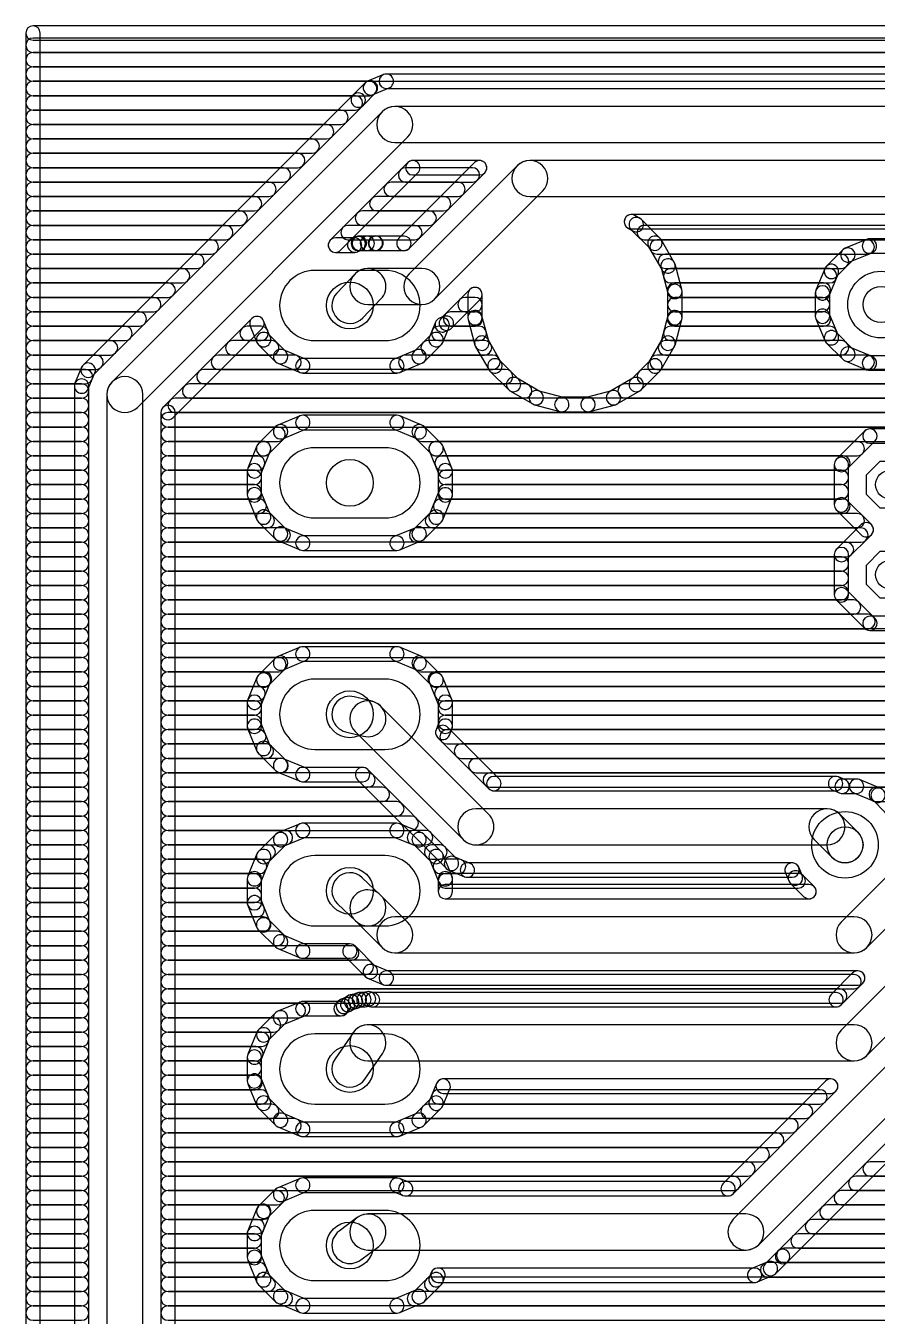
# Model space of a CAD drawing. Extents: x 1 to 104, y 1 to 79.
# Drawn here: x 1.02 to 25.04, y 42.58 to 78.98 of the extents above; entities that cross this region are included whole.
import ezdxf

# ---------------------------------------------------------------- set-up
doc = ezdxf.new("R2010")
doc.units = 0
for name, color, linetype in [('16', 174, 'CONTINUOUS'), ('17', 94, 'CONTINUOUS'), ('44', 250, 'CONTINUOUS')]:
    doc.layers.add(name, color=color, linetype=linetype)

# ---------------------------------------------------------------- blocks, each defined once
blk = doc.blocks.new('ROUNDP')
blk.add_circle((0, 0), 0.5)
blk = doc.blocks.new('OCTAGONP')
blk.add_lwpolyline([(-0.5, -0.2071), (-0.5, 0.2071), (-0.2071, 0.5), (0.2071, 0.5), (0.5, 0.2071), (0.5, -0.2071), (0.2071, -0.5), (-0.2071, -0.5)], close=True)
blk = doc.blocks.new('LONGP100')
blk.add_lwpolyline([(-0.5, -0.5), (0.5, -0.5, 1), (0.5, 0.5), (-0.5, 0.5, 1)], format="xyb", close=True)

msp = doc.modelspace()

# ---------------------------------------------------------------- linework, layer by layer
at = {"layer": '16'}
for points in [[(1.4224, 1.2192), (1.4224, 78.7808, 1), (1.016, 78.7808), (1.016, 1.2192, 1)], [(1.2192, 78.5776), (103.8608, 78.5776, 1), (103.8608, 78.984), (1.2192, 78.984, 1)], [(1.2192, 78.232), (103.8608, 78.232, 1), (103.8608, 78.6384), (1.2192, 78.6384, 1)], [(1.2192, 77.8256), (103.8608, 77.8256, 1), (103.8608, 78.232), (1.2192, 78.232, 1)], [(1.2192, 77.4192), (103.8608, 77.4192, 1), (103.8608, 77.8256), (1.2192, 77.8256, 1)], [(11.1097, 77.6069), (10.6616, 77.4213, 1), (10.8171, 77.0459), (11.2652, 77.2315, 1)], [(44.7155, 77.6224), (11.1875, 77.6224, 1), (11.1875, 77.216), (44.7155, 77.216, 1)], [(1.2192, 77.0128), (10.7218, 77.0128, 1), (10.7218, 77.4192), (1.2192, 77.4192, 1)], [(10.5957, 77.3773), (10.2527, 77.0343, 1), (10.5401, 76.7469), (10.8831, 77.0899, 1)], [(1.2192, 76.6064), (10.3154, 76.6064, 1), (10.3154, 77.0128), (1.2192, 77.0128, 1)], [(10.2527, 77.0343), (2.6327, 69.4143, 1), (2.9201, 69.1269), (10.5401, 76.7469, 1)], [(1.2192, 76.2), (9.909, 76.2, 1), (9.909, 76.6064), (1.2192, 76.6064, 1)], [(11.0708, 76.5592), (3.4508, 68.9392, 1), (4.1692, 68.2208), (11.7892, 75.8408, 1)], [(44.958, 76.708), (11.43, 76.708, 1), (11.43, 75.692), (44.958, 75.692, 1)], [(1.2192, 75.7936), (9.5026, 75.7936, 1), (9.5026, 76.2), (1.2192, 76.2, 1)], [(1.2192, 75.3872), (9.0962, 75.3872, 1), (9.0962, 75.7936), (1.2192, 75.7936, 1)], [(1.2192, 74.9808), (8.6898, 74.9808, 1), (8.6898, 75.3872), (1.2192, 75.3872, 1)], [(9.8943, 72.6527), (12.0787, 74.8371, 1), (11.7913, 75.1245), (9.6069, 72.9401, 1)], [(13.6769, 75.1245), (11.5433, 72.9909, 1), (11.8307, 72.7035), (13.9643, 74.8371, 1)], [(14.8808, 75.0352), (11.8328, 71.9872, 1), (12.5512, 71.2688), (15.5992, 74.3168, 1)], [(11.935, 74.7776), (13.8206, 74.7776, 1), (13.8206, 75.184), (11.935, 75.184, 1)], [(42.672, 75.184), (15.24, 75.184, 1), (15.24, 74.168), (42.672, 74.168, 1)], [(1.2192, 74.5744), (8.2834, 74.5744, 1), (8.2834, 74.9808), (1.2192, 74.9808, 1)], [(11.7318, 74.5744), (13.6174, 74.5744, 1), (13.6174, 74.9808), (11.7318, 74.9808, 1)], [(1.2192, 74.168), (7.877, 74.168, 1), (7.877, 74.5744), (1.2192, 74.5744, 1)], [(11.3254, 74.168), (13.211, 74.168, 1), (13.211, 74.5744), (11.3254, 74.5744, 1)], [(1.2192, 73.7616), (7.4706, 73.7616, 1), (7.4706, 74.168), (1.2192, 74.168, 1)], [(10.919, 73.7616), (12.8046, 73.7616, 1), (12.8046, 74.168), (10.919, 74.168, 1)], [(1.2192, 73.3552), (7.0642, 73.3552, 1), (7.0642, 73.7616), (1.2192, 73.7616, 1)], [(10.5126, 73.3552), (12.3982, 73.3552, 1), (12.3982, 73.7616), (10.5126, 73.7616, 1)], [(18.3426, 73.5519), (18.2025, 73.6328, 1), (17.9993, 73.2808), (18.1394, 73.1999, 1)], [(18.1009, 73.2536), (42.167, 73.2536, 1), (42.167, 73.66), (18.1009, 73.66, 1)], [(18.9096, 72.9947), (18.3847, 73.5196, 1), (18.0973, 73.2322), (18.6222, 72.7073, 1)], [(1.2192, 72.9488), (6.6578, 72.9488, 1), (6.6578, 73.3552), (1.2192, 73.3552, 1)], [(10.1062, 72.9488), (11.9918, 72.9488, 1), (11.9918, 73.3552), (10.1062, 73.3552, 1)], [(18.4649, 72.9488), (42.4718, 72.9488, 1), (42.4718, 73.3552), (18.4649, 73.3552, 1)], [(1.2192, 72.5424), (6.2514, 72.5424, 1), (6.2514, 72.9488), (1.2192, 72.9488, 1)], [(10.2953, 72.9996), (9.7506, 72.9996, 1), (9.7506, 72.5932), (10.2953, 72.5932, 1)], [(10.3135, 73.0267), (10.213, 72.9822, 1), (10.3777, 72.6106), (10.4781, 72.6551, 1)], [(10.4063, 73.0444), (10.3909, 73.0441, 1), (10.4008, 72.6378), (10.4162, 72.6382, 1)], [(10.3477, 73.0349), (10.3335, 73.029, 1), (10.489, 72.6536), (10.5033, 72.6595, 1)], [(10.6532, 73.0504), (10.4255, 73.0504, 1), (10.4255, 72.644), (10.6532, 72.644, 1)], [(10.8758, 73.0559), (10.6482, 73.0503, 1), (10.6581, 72.6441), (10.8857, 72.6496, 1)], [(10.9683, 73.0368), (10.9539, 73.0423, 1), (10.8075, 72.6632), (10.8219, 72.6576, 1)], [(11.687, 73.0504), (10.8951, 73.0504, 1), (10.8951, 72.644), (11.687, 72.644, 1)], [(19.313, 72.3098), (18.9419, 72.9526, 1), (18.5899, 72.7494), (18.9611, 72.1066, 1)], [(18.8268, 72.5424), (24.7563, 72.5424, 1), (24.7563, 72.9488), (18.8268, 72.9488, 1)], [(24.7398, 72.9587), (24.133, 72.7074, 1), (24.2885, 72.3319), (24.8954, 72.5833, 1)], [(25.4744, 72.9742), (24.8176, 72.9742, 1), (24.8176, 72.5678), (25.4744, 72.5678, 1)], [(1.2192, 72.136), (5.845, 72.136, 1), (5.845, 72.5424), (1.2192, 72.5424, 1)], [(19.0614, 72.136), (24.0303, 72.136, 1), (24.0303, 72.5424), (19.0614, 72.5424, 1)], [(24.0671, 72.6633), (23.6027, 72.1989, 1), (23.89, 71.9115), (24.3545, 72.376, 1)], [(1.2192, 71.7296), (5.4386, 71.7296, 1), (5.4386, 72.136), (1.2192, 72.136, 1)], [(10.3001, 71.9783), (9.7921, 71.4449, 1), (10.5279, 70.7443), (11.0359, 71.2777, 1)], [(12.192, 72.136), (10.668, 72.136, 1), (10.668, 71.12), (12.192, 71.12, 1)], [(19.5255, 71.5437), (19.3333, 72.2608, 1), (18.9408, 72.1556), (19.1329, 71.4386, 1)], [(19.2109, 71.7296), (23.6956, 71.7296, 1), (23.6956, 72.136), (19.2109, 72.136, 1)], [(23.5586, 72.133), (23.3073, 71.5262, 1), (23.6827, 71.3706), (23.9341, 71.9775, 1)], [(1.2192, 71.3232), (5.0322, 71.3232, 1), (5.0322, 71.7296), (1.2192, 71.7296, 1)], [(19.3198, 71.3232), (23.5273, 71.3232, 1), (23.5273, 71.7296), (19.3198, 71.7296, 1)], [(13.0263, 70.4507), (13.8345, 71.2589, 1), (13.5471, 71.5463), (12.7389, 70.7381, 1)], [(13.4876, 71.4026), (13.4876, 70.7488, 1), (13.894, 70.7488), (13.894, 71.4026, 1)], [(19.5324, 70.7488), (19.5324, 71.4912, 1), (19.126, 71.4912), (19.126, 70.7488, 1)], [(23.2918, 71.4484), (23.2918, 70.7916, 1), (23.6982, 70.7916), (23.6982, 71.4484, 1)], [(1.2192, 70.9168), (4.6258, 70.9168, 1), (4.6258, 71.3232), (1.2192, 71.3232, 1)], [(13.4082, 70.9168), (13.6908, 70.9168, 1), (13.6908, 71.3232), (13.4082, 71.3232, 1)], [(19.3292, 70.9168), (23.495, 70.9168, 1), (23.495, 71.3232), (19.3292, 71.3232, 1)], [(23.3073, 70.7138), (23.5586, 70.107, 1), (23.9341, 70.2625), (23.6827, 70.8694, 1)], [(1.2192, 70.5104), (4.2194, 70.5104, 1), (4.2194, 70.9168), (1.2192, 70.9168, 1)], [(5.1729, 67.9313), (7.6824, 70.4408, 1), (7.395, 70.7282), (4.8855, 68.2187, 1)], [(7.351, 70.5067), (7.539, 70.0528, 1), (7.9144, 70.2084), (7.7264, 70.6622, 1)], [(12.781, 70.0528), (12.953, 70.4681, 1), (12.5776, 70.6236), (12.4056, 70.2084, 1)], [(12.8431, 70.3581), (12.9604, 70.4067, 1), (12.8049, 70.7821), (12.6875, 70.7336, 1)], [(13.0018, 70.5104), (13.7002, 70.5104, 1), (13.7002, 70.9168), (13.0018, 70.9168, 1)], [(13.4945, 70.6963), (13.6866, 69.9792, 1), (14.0792, 70.0844), (13.8871, 70.8014, 1)], [(19.3333, 69.9792), (19.5255, 70.6963, 1), (19.1329, 70.8014), (18.9408, 70.0844, 1)], [(19.3198, 70.5104), (23.5273, 70.5104, 1), (23.5273, 70.9168), (19.3198, 70.9168, 1)], [(1.2192, 70.104), (3.813, 70.104, 1), (3.813, 70.5104), (1.2192, 70.5104, 1)], [(7.2614, 70.104), (7.6535, 70.104, 1), (7.6535, 70.5104), (7.2614, 70.5104, 1)], [(7.583, 69.9869), (8.0617, 69.5082, 1), (8.3491, 69.7956), (7.8704, 70.2743, 1)], [(12.2583, 69.5082), (12.737, 69.9869, 1), (12.4496, 70.2743), (11.9709, 69.7956, 1)], [(12.6665, 70.104), (13.8091, 70.104, 1), (13.8091, 70.5104), (12.6665, 70.5104, 1)], [(19.2109, 70.104), (23.6956, 70.104, 1), (23.6956, 70.5104), (19.2109, 70.5104, 1)], [(23.6027, 70.0411), (24.0671, 69.5767, 1), (24.3545, 69.864), (23.89, 70.3285, 1)], [(1.2192, 69.6976), (3.4066, 69.6976, 1), (3.4066, 70.104), (1.2192, 70.104, 1)], [(6.855, 69.6976), (7.9565, 69.6976, 1), (7.9565, 70.104), (6.855, 70.104, 1)], [(12.3635, 69.6976), (13.9586, 69.6976, 1), (13.9586, 70.104), (12.3635, 70.104, 1)], [(13.7069, 69.9302), (14.0781, 69.2874, 1), (14.4301, 69.4906), (14.0589, 70.1334, 1)], [(18.9419, 69.2874), (19.313, 69.9302, 1), (18.9611, 70.1334), (18.5899, 69.4906, 1)], [(19.0614, 69.6976), (24.0303, 69.6976, 1), (24.0303, 70.104), (19.0614, 70.104, 1)], [(24.133, 69.5326), (24.7398, 69.2813, 1), (24.8954, 69.6567), (24.2885, 69.9081, 1)], [(1.2192, 69.2912), (3.0002, 69.2912, 1), (3.0002, 69.6976), (1.2192, 69.6976, 1)], [(6.4486, 69.2912), (8.5856, 69.2912, 1), (8.5856, 69.6976), (6.4486, 69.6976, 1)], [(8.1276, 69.4642), (8.7531, 69.2051, 1), (8.9086, 69.5805), (8.2832, 69.8396, 1)], [(8.8309, 69.1896), (11.4891, 69.1896, 1), (11.4891, 69.596), (8.8309, 69.596, 1)], [(11.5669, 69.2051), (12.1924, 69.4642, 1), (12.0368, 69.8396), (11.4113, 69.5805, 1)], [(11.7344, 69.2912), (14.1932, 69.2912, 1), (14.1932, 69.6976), (11.7344, 69.6976, 1)], [(14.1104, 69.2453), (14.6353, 68.7204, 1), (14.9227, 69.0078), (14.3978, 69.5327, 1)], [(18.3847, 68.7204), (18.9096, 69.2453, 1), (18.6222, 69.5327), (18.0973, 69.0078, 1)], [(18.8268, 69.2912), (24.7563, 69.2912, 1), (24.7563, 69.6976), (18.8268, 69.6976, 1)], [(24.8176, 69.2658), (25.4744, 69.2658, 1), (25.4744, 69.6722), (24.8176, 69.6722, 1)], [(1.2192, 68.8848), (2.7008, 68.8848, 1), (2.7008, 69.2912), (1.2192, 69.2912, 1)], [(2.5887, 69.3484), (2.4031, 68.9003, 1), (2.7785, 68.7448), (2.9641, 69.1929, 1)], [(6.0422, 68.8848), (14.555, 68.8848, 1), (14.555, 69.2912), (6.0422, 69.2912, 1)], [(18.465, 68.8848), (34.5948, 68.8848, 1), (34.5948, 69.2912), (18.465, 69.2912, 1)], [(1.2192, 68.4784), (2.5908, 68.4784, 1), (2.5908, 68.8848), (1.2192, 68.8848, 1)], [(2.3876, 68.8225), (2.3876, 18.0455, 1), (2.794, 18.0455), (2.794, 68.8225, 1)], [(3.302, 68.58), (3.302, 18.288, 1), (4.318, 18.288), (4.318, 68.58, 1)], [(5.6358, 68.4784), (15.095, 68.4784, 1), (15.095, 68.8848), (5.6358, 68.8848, 1)], [(14.6774, 68.6881), (15.3202, 68.3169, 1), (15.5234, 68.6689), (14.8806, 69.0401, 1)], [(17.6998, 68.3169), (18.3426, 68.6881, 1), (18.1394, 69.0401), (17.4966, 68.6689, 1)], [(17.925, 68.4784), (34.5948, 68.4784, 1), (34.5948, 68.8848), (17.925, 68.8848, 1)], [(1.2192, 68.072), (2.5908, 68.072, 1), (2.5908, 68.4784), (1.2192, 68.4784, 1)], [(5.2294, 68.072), (34.5948, 68.072, 1), (34.5948, 68.4784), (5.2294, 68.4784, 1)], [(15.3692, 68.2966), (16.0863, 68.1045, 1), (16.1914, 68.4971), (15.4744, 68.6892, 1)], [(16.1388, 68.0976), (16.8812, 68.0976, 1), (16.8812, 68.504), (16.1388, 68.504, 1)], [(16.9337, 68.1045), (17.6508, 68.2966, 1), (17.5456, 68.6892), (16.8286, 68.4971, 1)], [(1.2192, 67.6656), (2.5908, 67.6656, 1), (2.5908, 68.072), (1.2192, 68.072, 1)], [(5.2324, 35.7094), (5.2324, 68.075, 1), (4.826, 68.075), (4.826, 35.7094, 1)], [(5.0292, 67.6656), (34.5948, 67.6656, 1), (34.5948, 68.072), (5.0292, 68.072, 1)], [(8.0617, 67.6772), (7.583, 67.1985, 1), (7.8704, 66.9111), (8.3491, 67.3898, 1)], [(8.7531, 67.9803), (8.1276, 67.7212, 1), (8.2832, 67.3458), (8.9086, 67.6049, 1)], [(11.4891, 67.9958), (8.8309, 67.9958, 1), (8.8309, 67.5894), (11.4891, 67.5894, 1)], [(12.1924, 67.7212), (11.5669, 67.9803, 1), (11.4113, 67.6049), (12.0368, 67.3458, 1)], [(12.737, 67.1985), (12.2583, 67.6772, 1), (11.9709, 67.3898), (12.4496, 66.9111, 1)], [(1.2192, 67.2592), (2.5908, 67.2592, 1), (2.5908, 67.6656), (1.2192, 67.6656, 1)], [(5.0292, 67.2592), (8.1343, 67.2592, 1), (8.1343, 67.6656), (5.0292, 67.6656, 1)], [(12.1857, 67.2592), (33.1386, 67.2592, 1), (33.1386, 67.6656), (12.1857, 67.6656, 1)], [(24.6882, 67.5553), (23.8847, 66.7518, 1), (24.1721, 66.4644), (24.9755, 67.2679, 1)], [(25.9681, 67.6148), (24.8319, 67.6148, 1), (24.8319, 67.2084), (25.9681, 67.2084, 1)], [(1.2192, 66.8528), (2.5908, 66.8528, 1), (2.5908, 67.2592), (1.2192, 67.2592, 1)], [(5.0292, 66.8528), (7.7279, 66.8528, 1), (7.7279, 67.2592), (5.0292, 67.2592, 1)], [(7.539, 67.1326), (7.2799, 66.5071, 1), (7.6553, 66.3515), (7.9144, 66.977, 1)], [(12.5921, 66.8528), (24.4763, 66.8528, 1), (24.4763, 67.2592), (12.5921, 67.2592, 1)], [(13.0401, 66.5071), (12.781, 67.1326, 1), (12.4056, 66.977), (12.6647, 66.3515, 1)], [(1.2192, 66.4464), (2.5908, 66.4464, 1), (2.5908, 66.8528), (1.2192, 66.8528, 1)], [(5.0292, 66.4464), (7.5589, 66.4464, 1), (7.5589, 66.8528), (5.0292, 66.8528, 1)], [(7.2644, 66.4293), (7.2644, 65.7523, 1), (7.6708, 65.7523), (7.6708, 66.4293, 1)], [(12.7612, 66.4464), (24.0699, 66.4464, 1), (24.0699, 66.8528), (12.7612, 66.8528, 1)], [(13.0556, 65.7523), (13.0556, 66.4293, 1), (12.6492, 66.4293), (12.6492, 65.7523, 1)], [(23.8252, 66.6081), (23.8252, 65.4719, 1), (24.2316, 65.4719), (24.2316, 66.6081, 1)], [(1.2192, 66.04), (2.5908, 66.04, 1), (2.5908, 66.4464), (1.2192, 66.4464, 1)], [(5.0292, 66.04), (7.4676, 66.04, 1), (7.4676, 66.4464), (5.0292, 66.4464, 1)], [(12.8524, 66.04), (24.0284, 66.04, 1), (24.0284, 66.4464), (12.8524, 66.4464, 1)], [(1.2192, 65.6336), (2.5908, 65.6336, 1), (2.5908, 66.04), (1.2192, 66.04, 1)], [(5.0292, 65.6336), (7.4676, 65.6336, 1), (7.4676, 66.04), (5.0292, 66.04, 1)], [(7.2799, 65.6745), (7.539, 65.049, 1), (7.9144, 65.2046), (7.6553, 65.83, 1)], [(12.781, 65.049), (13.0401, 65.6745, 1), (12.6647, 65.83), (12.4056, 65.2046, 1)], [(12.8524, 65.6336), (24.0284, 65.6336, 1), (24.0284, 66.04), (12.8524, 66.04, 1)], [(1.2192, 65.2272), (2.5908, 65.2272, 1), (2.5908, 65.6336), (1.2192, 65.6336, 1)], [(5.0292, 65.2272), (7.6009, 65.2272, 1), (7.6009, 65.6336), (5.0292, 65.6336, 1)], [(12.7191, 65.2272), (24.0699, 65.2272, 1), (24.0699, 65.6336), (12.7191, 65.6336, 1)], [(23.8847, 65.3282), (24.5866, 64.6263, 1), (24.874, 64.9137), (24.1721, 65.6155, 1)], [(1.2192, 64.8208), (2.5908, 64.8208, 1), (2.5908, 65.2272), (1.2192, 65.2272, 1)], [(5.0292, 64.8208), (7.8295, 64.8208, 1), (7.8295, 65.2272), (5.0292, 65.2272, 1)], [(7.583, 64.9831), (8.0617, 64.5044, 1), (8.3491, 64.7918), (7.8704, 65.2705, 1)], [(12.2583, 64.5044), (12.737, 64.9831, 1), (12.4496, 65.2705), (11.9709, 64.7918, 1)], [(12.4905, 64.8208), (24.4763, 64.8208, 1), (24.4763, 65.2272), (12.4905, 65.2272, 1)], [(1.2192, 64.4144), (2.5908, 64.4144, 1), (2.5908, 64.8208), (1.2192, 64.8208, 1)], [(5.0292, 64.4144), (8.279, 64.4144, 1), (8.279, 64.8208), (5.0292, 64.8208, 1)], [(8.1276, 64.4604), (8.7531, 64.2013, 1), (8.9086, 64.5767), (8.2832, 64.8358, 1)], [(11.5669, 64.2013), (12.1924, 64.4604, 1), (12.0368, 64.8358), (11.4113, 64.5767, 1)], [(12.041, 64.4144), (24.5779, 64.4144, 1), (24.5779, 64.8208), (12.041, 64.8208, 1)], [(24.5866, 64.9137), (23.8847, 64.2118, 1), (24.1721, 63.9244), (24.874, 64.6263, 1)], [(8.8309, 64.1858), (11.4891, 64.1858, 1), (11.4891, 64.5922), (8.8309, 64.5922, 1)], [(1.2192, 64.008), (2.5908, 64.008, 1), (2.5908, 64.4144), (1.2192, 64.4144, 1)], [(5.0292, 64.008), (24.1715, 64.008, 1), (24.1715, 64.4144), (5.0292, 64.4144, 1)], [(23.8252, 64.0681), (23.8252, 62.9319, 1), (24.2316, 62.9319), (24.2316, 64.0681, 1)], [(1.2192, 63.6016), (2.5908, 63.6016, 1), (2.5908, 64.008), (1.2192, 64.008, 1)], [(5.0292, 63.6016), (24.0284, 63.6016, 1), (24.0284, 64.008), (5.0292, 64.008, 1)], [(1.2192, 63.1952), (2.5908, 63.1952, 1), (2.5908, 63.6016), (1.2192, 63.6016, 1)], [(5.0292, 63.1952), (24.0284, 63.1952, 1), (24.0284, 63.6016), (5.0292, 63.6016, 1)], [(1.2192, 62.7888), (2.5908, 62.7888, 1), (2.5908, 63.1952), (1.2192, 63.1952, 1)], [(5.0292, 62.7888), (24.0284, 62.7888, 1), (24.0284, 63.1952), (5.0292, 63.1952, 1)], [(23.8847, 62.7882), (24.6882, 61.9847, 1), (24.9755, 62.2721), (24.1721, 63.0755, 1)], [(1.2192, 62.3824), (2.5908, 62.3824, 1), (2.5908, 62.7888), (1.2192, 62.7888, 1)], [(5.0292, 62.3824), (24.3747, 62.3824, 1), (24.3747, 62.7888), (5.0292, 62.7888, 1)], [(1.2192, 61.976), (2.5908, 61.976, 1), (2.5908, 62.3824), (1.2192, 62.3824, 1)], [(5.0292, 61.976), (24.7811, 61.976, 1), (24.7811, 62.3824), (5.0292, 62.3824, 1)], [(24.8319, 61.9252), (25.9681, 61.9252, 1), (25.9681, 62.3316), (24.8319, 62.3316, 1)], [(1.2192, 61.5696), (2.5908, 61.5696, 1), (2.5908, 61.976), (1.2192, 61.976, 1)], [(5.0292, 61.5696), (38.4048, 61.5696, 1), (38.4048, 61.976), (5.0292, 61.976, 1)], [(1.2192, 61.1632), (2.5908, 61.1632, 1), (2.5908, 61.5696), (1.2192, 61.5696, 1)], [(5.0292, 61.1632), (38.4048, 61.1632, 1), (38.4048, 61.5696), (5.0292, 61.5696, 1)], [(1.2192, 60.7568), (2.5908, 60.7568, 1), (2.5908, 61.1632), (1.2192, 61.1632, 1)], [(5.0292, 60.7568), (8.1597, 60.7568, 1), (8.1597, 61.1632), (5.0292, 61.1632, 1)], [(8.0617, 61.1494), (7.583, 60.6707, 1), (7.8704, 60.3833), (8.3491, 60.862, 1)], [(8.7531, 61.4525), (8.1276, 61.1934, 1), (8.2832, 60.818), (8.9086, 61.0771, 1)], [(11.4891, 61.468), (8.8309, 61.468, 1), (8.8309, 61.0616), (11.4891, 61.0616, 1)], [(12.1924, 61.1934), (11.5669, 61.4525, 1), (11.4113, 61.0771), (12.0368, 60.818, 1)], [(12.737, 60.6707), (12.2583, 61.1494, 1), (11.9709, 60.862), (12.4496, 60.3833, 1)], [(12.1603, 60.7568), (38.4048, 60.7568, 1), (38.4048, 61.1632), (12.1603, 61.1632, 1)], [(1.2192, 60.3504), (2.5908, 60.3504, 1), (2.5908, 60.7568), (1.2192, 60.7568, 1)], [(5.0292, 60.3504), (7.7533, 60.3504, 1), (7.7533, 60.7568), (5.0292, 60.7568, 1)], [(7.539, 60.6048), (7.2799, 59.9793, 1), (7.6553, 59.8237), (7.9144, 60.4492, 1)], [(12.5667, 60.3504), (38.4048, 60.3504, 1), (38.4048, 60.7568), (12.5667, 60.7568, 1)], [(13.0401, 59.9793), (12.781, 60.6048, 1), (12.4056, 60.4492), (12.6647, 59.8237, 1)], [(1.2192, 59.944), (2.5908, 59.944, 1), (2.5908, 60.3504), (1.2192, 60.3504, 1)], [(5.0292, 59.944), (7.5694, 59.944, 1), (7.5694, 60.3504), (5.0292, 60.3504, 1)], [(7.2644, 59.9015), (7.2644, 59.2245, 1), (7.6708, 59.2245), (7.6708, 59.9015, 1)], [(10.7912, 59.9288), (10.2832, 60.0558, 1), (10.0368, 59.0702), (10.5448, 58.9432, 1)], [(12.7506, 59.944), (38.4048, 59.944, 1), (38.4048, 60.3504), (12.7506, 60.3504, 1)], [(13.0556, 59.2245), (13.0556, 59.9015, 1), (12.6492, 59.9015), (12.6492, 59.2245, 1)], [(1.2192, 59.5376), (2.5908, 59.5376, 1), (2.5908, 59.944), (1.2192, 59.944, 1)], [(5.0292, 59.5376), (7.4676, 59.5376, 1), (7.4676, 59.944), (5.0292, 59.944, 1)], [(10.3088, 59.0768), (13.3568, 56.0288, 1), (14.0752, 56.7472), (11.0272, 59.7952, 1)], [(12.8524, 59.5376), (38.4048, 59.5376, 1), (38.4048, 59.944), (12.8524, 59.944, 1)], [(1.2192, 59.1312), (2.5908, 59.1312, 1), (2.5908, 59.5376), (1.2192, 59.5376, 1)], [(5.0292, 59.1312), (7.4676, 59.1312, 1), (7.4676, 59.5376), (5.0292, 59.5376, 1)], [(7.2799, 59.1467), (7.539, 58.5212, 1), (7.9144, 58.6768), (7.6553, 59.3022, 1)], [(12.9673, 58.9709), (13.0401, 59.1467, 1), (12.6647, 59.3023), (12.5918, 59.1264, 1)], [(12.8524, 59.1312), (38.4048, 59.1312, 1), (38.4048, 59.5376), (12.8524, 59.5376, 1)], [(1.2192, 58.7248), (2.5908, 58.7248, 1), (2.5908, 59.1312), (1.2192, 59.1312, 1)], [(5.0292, 58.7248), (7.5904, 58.7248, 1), (7.5904, 59.1312), (5.0292, 59.1312, 1)], [(14.3647, 57.7509), (12.9232, 59.1923, 1), (12.6359, 58.905), (14.0773, 57.4635, 1)], [(12.9002, 58.7248), (38.4048, 58.7248, 1), (38.4048, 59.1312), (12.9002, 59.1312, 1)], [(1.2192, 58.3184), (2.5908, 58.3184, 1), (2.5908, 58.7248), (1.2192, 58.7248, 1)], [(5.0292, 58.3184), (7.8041, 58.3184, 1), (7.8041, 58.7248), (5.0292, 58.7248, 1)], [(7.583, 58.4553), (8.0617, 57.9766, 1), (8.3491, 58.264), (7.8704, 58.7427, 1)], [(13.3066, 58.3184), (38.4048, 58.3184, 1), (38.4048, 58.7248), (13.3066, 58.7248, 1)], [(1.2192, 57.912), (2.5908, 57.912, 1), (2.5908, 58.3184), (1.2192, 58.3184, 1)], [(5.0292, 57.912), (8.2177, 57.912, 1), (8.2177, 58.3184), (5.0292, 58.3184, 1)], [(8.1276, 57.9326), (8.7531, 57.6735, 1), (8.9086, 58.0489), (8.2832, 58.308, 1)], [(13.713, 57.912), (38.4048, 57.912, 1), (38.4048, 58.3184), (13.713, 58.3184, 1)], [(1.2192, 57.5056), (2.5908, 57.5056, 1), (2.5908, 57.912), (1.2192, 57.912, 1)], [(5.0292, 57.5056), (10.671, 57.5056, 1), (10.671, 57.912), (5.0292, 57.912, 1)], [(8.8309, 57.658), (10.5186, 57.658, 1), (10.5186, 58.0644), (8.8309, 58.0644, 1)], [(10.3749, 57.7175), (12.8817, 55.2107, 1), (13.1691, 55.4981), (10.6623, 58.0049, 1)], [(14.1194, 57.5056), (38.4048, 57.5056, 1), (38.4048, 57.912), (14.1194, 57.912, 1)], [(23.8645, 57.8104), (14.221, 57.8104, 1), (14.221, 57.404), (23.8645, 57.404, 1)], [(24.1262, 57.7187), (23.9423, 57.7949, 1), (23.7867, 57.4195), (23.9707, 57.3433, 1)], [(24.4584, 57.7342), (24.0485, 57.7342, 1), (24.0485, 57.3278), (24.4584, 57.3278, 1)], [(25.143, 57.4674), (24.5362, 57.7187, 1), (24.3806, 57.3433), (24.9875, 57.0919, 1)], [(1.2192, 57.0992), (2.5908, 57.0992, 1), (2.5908, 57.5056), (1.2192, 57.5056, 1)], [(5.0292, 57.0992), (11.0774, 57.0992, 1), (11.0774, 57.5056), (5.0292, 57.5056, 1)], [(25.0103, 57.0992), (25.7897, 57.0992, 1), (25.7897, 57.5056), (25.0103, 57.5056, 1)], [(25.5437, 57.0885), (25.2089, 57.4233, 1), (24.9215, 57.136), (25.2563, 56.8012, 1)], [(1.2192, 56.6928), (2.5908, 56.6928, 1), (2.5908, 57.0992), (1.2192, 57.0992, 1)], [(5.0292, 56.6928), (11.4838, 56.6928, 1), (11.4838, 57.0992), (5.0292, 57.0992, 1)], [(13.716, 55.88), (23.622, 55.88, 1), (23.622, 56.896), (13.716, 56.896, 1)], [(23.2628, 56.0288), (23.7708, 55.5208, 1), (24.4892, 56.2392), (23.9812, 56.7472, 1)], [(1.2192, 56.2864), (2.5908, 56.2864, 1), (2.5908, 56.6928), (1.2192, 56.6928, 1)], [(5.0292, 56.2864), (11.8902, 56.2864, 1), (11.8902, 56.6928), (5.0292, 56.6928, 1)], [(8.7531, 56.4741), (8.1276, 56.215, 1), (8.2832, 55.8396), (8.9086, 56.0987, 1)], [(11.4891, 56.4896), (8.8309, 56.4896, 1), (8.8309, 56.0832), (11.4891, 56.0832, 1)], [(12.1924, 56.215), (11.5669, 56.4741, 1), (11.4113, 56.0987), (12.0368, 55.8396, 1)], [(1.2192, 55.88), (2.5908, 55.88, 1), (2.5908, 56.2864), (1.2192, 56.2864, 1)], [(5.0292, 55.88), (8.3403, 55.88, 1), (8.3403, 56.2864), (5.0292, 56.2864, 1)], [(8.0617, 56.171), (7.583, 55.6923, 1), (7.8704, 55.4049), (8.3491, 55.8836, 1)], [(11.9797, 55.88), (12.2966, 55.88, 1), (12.2966, 56.2864), (11.9797, 56.2864, 1)], [(12.737, 55.6923), (12.2583, 56.171, 1), (11.9709, 55.8836), (12.4496, 55.4049, 1)], [(24.7432, 52.9808), (27.0292, 55.2668, 1), (26.3108, 55.9852), (24.0248, 53.6992, 1)], [(1.2192, 55.4736), (2.5908, 55.4736, 1), (2.5908, 55.88), (1.2192, 55.88, 1)], [(5.0292, 55.4736), (7.8549, 55.4736, 1), (7.8549, 55.88), (5.0292, 55.88, 1)], [(7.539, 55.6264), (7.2799, 55.0009, 1), (7.6553, 54.8453), (7.9144, 55.4708, 1)], [(12.4651, 55.4736), (12.703, 55.4736, 1), (12.703, 55.88), (12.4651, 55.88, 1)], [(13.0401, 55.0009), (12.781, 55.6264, 1), (12.4056, 55.4708), (12.6647, 54.8453, 1)], [(1.2192, 55.0672), (2.5908, 55.0672, 1), (2.5908, 55.4736), (1.2192, 55.4736, 1)], [(5.0292, 55.0672), (7.6115, 55.0672, 1), (7.6115, 55.4736), (5.0292, 55.4736, 1)], [(12.7085, 55.0672), (13.2282, 55.0672, 1), (13.2282, 55.4736), (12.7085, 55.4736, 1)], [(12.9476, 55.1667), (13.3957, 54.9811, 1), (13.5512, 55.3565), (13.1031, 55.5421, 1)], [(13.4735, 54.9656), (22.6376, 54.9656, 1), (22.6376, 55.372), (13.4735, 55.372, 1)], [(21.6952, 44.5988), (31.6012, 54.5048, 1), (30.8828, 55.2232), (20.9768, 45.3172, 1)], [(22.4498, 55.091), (22.5426, 54.867, 1), (22.9181, 55.0225), (22.8253, 55.2466, 1)], [(24.7432, 49.9328), (29.3152, 54.5048, 1), (28.5968, 55.2232), (24.0248, 50.6512, 1)], [(1.2192, 54.6608), (2.5908, 54.6608, 1), (2.5908, 55.0672), (1.2192, 55.0672, 1)], [(5.0292, 54.6608), (7.4676, 54.6608, 1), (7.4676, 55.0672), (5.0292, 55.0672, 1)], [(7.2644, 54.9231), (7.2644, 54.2461, 1), (7.6708, 54.2461), (7.6708, 54.9231, 1)], [(11.0179, 54.4703), (10.5099, 54.9529, 1), (9.8101, 54.2163), (10.3181, 53.7337, 1)], [(13.0556, 54.5592), (13.0556, 54.9231, 1), (12.6492, 54.9231), (12.6492, 54.5592, 1)], [(12.8524, 54.6608), (22.8111, 54.6608, 1), (22.8111, 55.0672), (12.8524, 55.0672, 1)], [(22.5867, 54.8011), (22.9723, 54.4155, 1), (23.2596, 54.7029), (22.874, 55.0885, 1)], [(1.2192, 54.2544), (2.5908, 54.2544, 1), (2.5908, 54.6608), (1.2192, 54.6608, 1)], [(5.0292, 54.2544), (7.4676, 54.2544, 1), (7.4676, 54.6608), (5.0292, 54.6608, 1)], [(10.3088, 53.7428), (11.0708, 52.9808, 1), (11.7892, 53.6992), (11.0272, 54.4612, 1)], [(23.1159, 54.7624), (12.8524, 54.7624, 1), (12.8524, 54.356), (23.1159, 54.356, 1)], [(1.2192, 53.848), (2.5908, 53.848, 1), (2.5908, 54.2544), (1.2192, 54.2544, 1)], [(5.0292, 53.848), (7.5483, 53.848, 1), (7.5483, 54.2544), (5.0292, 54.2544, 1)], [(7.2799, 54.1683), (7.539, 53.5428, 1), (7.9144, 53.6984), (7.6553, 54.3238, 1)], [(22.5133, 44.1237), (32.4193, 54.0297, 1), (32.1319, 54.3171), (22.2259, 44.4111, 1)], [(1.2192, 53.4416), (2.5908, 53.4416, 1), (2.5908, 53.848), (1.2192, 53.848, 1)], [(5.0292, 53.4416), (7.7167, 53.4416, 1), (7.7167, 53.848), (5.0292, 53.848, 1)], [(7.583, 53.4769), (8.0617, 52.9982, 1), (8.3491, 53.2856), (7.8704, 53.7643, 1)], [(11.43, 52.832), (24.384, 52.832, 1), (24.384, 53.848), (11.43, 53.848, 1)], [(1.2192, 53.0352), (2.5908, 53.0352, 1), (2.5908, 53.4416), (1.2192, 53.4416, 1)], [(5.0292, 53.0352), (8.1089, 53.0352, 1), (8.1089, 53.4416), (5.0292, 53.4416, 1)], [(8.1276, 52.9542), (8.7531, 52.6951, 1), (8.9086, 53.0705), (8.2832, 53.3296, 1)], [(1.2192, 52.6288), (2.5908, 52.6288, 1), (2.5908, 53.0352), (1.2192, 53.0352, 1)], [(5.0292, 52.6288), (10.2138, 52.6288, 1), (10.2138, 53.0352), (5.0292, 53.0352, 1)], [(8.8309, 52.6796), (10.163, 52.6796, 1), (10.163, 53.086), (8.8309, 53.086, 1)], [(10.0193, 52.7391), (10.5957, 52.1627, 1), (10.8831, 52.4501), (10.3067, 53.0265, 1)], [(1.2192, 52.2224), (2.5908, 52.2224, 1), (2.5908, 52.6288), (1.2192, 52.6288, 1)], [(5.0292, 52.2224), (10.6202, 52.2224, 1), (10.6202, 52.6288), (5.0292, 52.6288, 1)], [(10.6616, 52.1187), (11.1097, 51.9331, 1), (11.2652, 52.3085), (10.8171, 52.4941, 1)], [(1.2192, 51.816), (2.5908, 51.816, 1), (2.5908, 52.2224), (1.2192, 52.2224, 1)], [(5.0292, 51.816), (24.387, 51.816, 1), (24.387, 52.2224), (5.0292, 52.2224, 1)], [(11.1875, 51.9176), (24.4886, 51.9176, 1), (24.4886, 52.324), (11.1875, 52.324, 1)], [(24.3449, 52.2645), (23.7353, 51.6549, 1), (24.0227, 51.3675), (24.6323, 51.9771, 1)], [(1.2192, 51.4096), (2.5908, 51.4096, 1), (2.5908, 51.816), (1.2192, 51.816, 1)], [(5.0292, 51.4096), (23.9806, 51.4096, 1), (23.9806, 51.816), (5.0292, 51.816, 1)], [(10.3477, 51.6989), (10.243, 51.6555, 1), (10.3985, 51.2801), (10.5032, 51.3235, 1)], [(10.557, 51.7144), (10.4255, 51.7144, 1), (10.4255, 51.308), (10.557, 51.308, 1)], [(10.6496, 51.7348), (10.5203, 51.7111, 1), (10.5937, 51.3113), (10.723, 51.3351, 1)], [(10.8397, 51.7099), (10.7288, 51.7336, 1), (10.6437, 51.3363), (10.7546, 51.3125, 1)], [(23.879, 51.7144), (10.7971, 51.7144, 1), (10.7971, 51.308), (23.879, 51.308, 1)], [(1.2192, 51.0032), (2.5908, 51.0032, 1), (2.5908, 51.4096), (1.2192, 51.4096, 1)], [(5.0292, 51.0032), (8.7083, 51.0032, 1), (8.7083, 51.4096), (5.0292, 51.4096, 1)], [(8.7531, 51.4449), (8.1276, 51.1858, 1), (8.2832, 50.8104), (8.9086, 51.0695, 1)], [(9.909, 51.4604), (8.8309, 51.4604, 1), (8.8309, 51.054), (9.909, 51.054, 1)], [(9.8337, 51.4693), (9.7653, 51.4009, 1), (10.0527, 51.1135), (10.1211, 51.1819, 1)], [(10.0211, 51.5636), (9.8996, 51.5133, 1), (10.0551, 51.1379), (10.1766, 51.1882, 1)], [(10.0988, 51.6179), (9.9884, 51.5465, 1), (10.2092, 51.2053), (10.3196, 51.2767, 1)], [(10.284, 51.6677), (10.1725, 51.6472, 1), (10.2459, 51.2475), (10.3574, 51.268, 1)], [(1.2192, 50.5968), (2.5908, 50.5968, 1), (2.5908, 51.0032), (1.2192, 51.0032, 1)], [(5.0292, 50.5968), (8.0073, 50.5968, 1), (8.0073, 51.0032), (5.0292, 51.0032, 1)], [(8.0617, 51.1418), (7.583, 50.6631, 1), (7.8704, 50.3757), (8.3491, 50.8544, 1)], [(7.539, 50.5972), (7.2799, 49.9717, 1), (7.6553, 49.8161), (7.9144, 50.4416, 1)], [(10.2498, 50.5804), (9.7418, 49.8438, 1), (10.5782, 49.267), (11.0862, 50.0036, 1)], [(10.668, 49.784), (24.384, 49.784, 1), (24.384, 50.8), (10.668, 50.8, 1)], [(1.2192, 50.1904), (2.5908, 50.1904, 1), (2.5908, 50.5968), (1.2192, 50.5968, 1)], [(5.0292, 50.1904), (7.6746, 50.1904, 1), (7.6746, 50.5968), (5.0292, 50.5968, 1)], [(1.2192, 49.784), (2.5908, 49.784, 1), (2.5908, 50.1904), (1.2192, 50.1904, 1)], [(5.0292, 49.784), (7.5062, 49.784, 1), (7.5062, 50.1904), (5.0292, 50.1904, 1)], [(7.2644, 49.8939), (7.2644, 49.2169, 1), (7.6708, 49.2169), (7.6708, 49.8939, 1)], [(1.2192, 49.3776), (2.5908, 49.3776, 1), (2.5908, 49.784), (1.2192, 49.784, 1)], [(5.0292, 49.3776), (7.4676, 49.3776, 1), (7.4676, 49.784), (5.0292, 49.784, 1)], [(1.2192, 48.9712), (2.5908, 48.9712, 1), (2.5908, 49.3776), (1.2192, 49.3776, 1)], [(5.0292, 48.9712), (7.4852, 48.9712, 1), (7.4852, 49.3776), (5.0292, 49.3776, 1)], [(7.2799, 49.1391), (7.539, 48.5136, 1), (7.9144, 48.6692), (7.6553, 49.2946, 1)], [(12.781, 48.5136), (12.9804, 48.995, 1), (12.605, 49.1506), (12.4056, 48.6692, 1)], [(12.7927, 48.8696), (23.7266, 48.8696, 1), (23.7266, 49.276), (12.7927, 49.276, 1)], [(23.5829, 49.2165), (20.6873, 46.3209, 1), (20.9747, 46.0335), (23.8703, 48.9291, 1)], [(1.2192, 48.5648), (2.5908, 48.5648, 1), (2.5908, 48.9712), (1.2192, 48.9712, 1)], [(5.0292, 48.5648), (7.6535, 48.5648, 1), (7.6535, 48.9712), (5.0292, 48.9712, 1)], [(7.583, 48.4477), (8.0617, 47.969, 1), (8.3491, 48.2564), (7.8704, 48.7351, 1)], [(12.2583, 47.969), (12.737, 48.4477, 1), (12.4496, 48.7351), (11.9709, 48.2564, 1)], [(12.6665, 48.5648), (23.4218, 48.5648, 1), (23.4218, 48.9712), (12.6665, 48.9712, 1)], [(1.2192, 48.1584), (2.5908, 48.1584, 1), (2.5908, 48.5648), (1.2192, 48.5648, 1)], [(5.0292, 48.1584), (7.9565, 48.1584, 1), (7.9565, 48.5648), (5.0292, 48.5648, 1)], [(12.3635, 48.1584), (23.0154, 48.1584, 1), (23.0154, 48.5648), (12.3635, 48.5648, 1)], [(1.2192, 47.752), (2.5908, 47.752, 1), (2.5908, 48.1584), (1.2192, 48.1584, 1)], [(5.0292, 47.752), (8.5856, 47.752, 1), (8.5856, 48.1584), (5.0292, 48.1584, 1)], [(8.1276, 47.925), (8.7531, 47.6659, 1), (8.9086, 48.0413), (8.2832, 48.3004, 1)], [(8.8309, 47.6504), (11.4891, 47.6504, 1), (11.4891, 48.0568), (8.8309, 48.0568, 1)], [(11.5669, 47.6659), (12.1924, 47.925, 1), (12.0368, 48.3004), (11.4113, 48.0413, 1)], [(11.7344, 47.752), (22.609, 47.752, 1), (22.609, 48.1584), (11.7344, 48.1584, 1)], [(1.2192, 47.3456), (2.5908, 47.3456, 1), (2.5908, 47.752), (1.2192, 47.752, 1)], [(5.0292, 47.3456), (22.2026, 47.3456, 1), (22.2026, 47.752), (5.0292, 47.752, 1)], [(1.2192, 46.9392), (2.5908, 46.9392, 1), (2.5908, 47.3456), (1.2192, 47.3456, 1)], [(5.0292, 46.9392), (21.7962, 46.9392, 1), (21.7962, 47.3456), (5.0292, 47.3456, 1)], [(1.2192, 46.5328), (2.5908, 46.5328, 1), (2.5908, 46.9392), (1.2192, 46.9392, 1)], [(5.0292, 46.5328), (21.3898, 46.5328, 1), (21.3898, 46.9392), (5.0292, 46.9392, 1)], [(24.8382, 46.5328), (29.3157, 46.5328, 1), (29.3157, 46.9392), (24.8382, 46.9392, 1)], [(1.2192, 46.1264), (2.5908, 46.1264, 1), (2.5908, 46.5328), (1.2192, 46.5328, 1)], [(5.0292, 46.1264), (20.9834, 46.1264, 1), (20.9834, 46.5328), (5.0292, 46.5328, 1)], [(8.7531, 46.4665), (8.1276, 46.2074, 1), (8.2832, 45.832), (8.9086, 46.0911, 1)], [(11.4891, 46.482), (8.8309, 46.482, 1), (8.8309, 46.0756), (11.4891, 46.0756, 1)], [(11.8122, 46.3649), (11.5669, 46.4665, 1), (11.4113, 46.0911), (11.6566, 45.9895, 1)], [(20.831, 46.3804), (11.7344, 46.3804, 1), (11.7344, 45.974), (20.831, 45.974, 1)], [(24.4318, 46.1264), (29.6213, 46.1264, 1), (29.6213, 46.5328), (24.4318, 46.5328, 1)], [(1.2192, 45.72), (2.5908, 45.72, 1), (2.5908, 46.1264), (1.2192, 46.1264, 1)], [(5.0292, 45.72), (8.1089, 45.72, 1), (8.1089, 46.1264), (5.0292, 46.1264, 1)], [(8.0617, 46.1634), (7.583, 45.6847, 1), (7.8704, 45.3973), (8.3491, 45.876, 1)], [(24.0254, 45.72), (30.0571, 45.72, 1), (30.0571, 46.1264), (24.0254, 46.1264, 1)], [(1.2192, 45.3136), (2.5908, 45.3136, 1), (2.5908, 45.72), (1.2192, 45.72, 1)], [(5.0292, 45.3136), (7.7167, 45.3136, 1), (7.7167, 45.72), (5.0292, 45.72, 1)], [(7.539, 45.6188), (7.2799, 44.9933, 1), (7.6553, 44.8377), (7.9144, 45.4632, 1)], [(23.619, 45.3136), (30.8982, 45.3136, 1), (30.8982, 45.72), (23.619, 45.72, 1)], [(1.2192, 44.9072), (2.5908, 44.9072, 1), (2.5908, 45.3136), (1.2192, 45.3136, 1)], [(5.0292, 44.9072), (7.5483, 44.9072, 1), (7.5483, 45.3136), (5.0292, 45.3136, 1)], [(10.3632, 45.3644), (9.8552, 44.9834, 1), (10.4648, 44.1706), (10.9728, 44.5516, 1)], [(10.668, 44.45), (21.336, 44.45, 1), (21.336, 45.466), (10.668, 45.466, 1)], [(23.2126, 44.9072), (34.2422, 44.9072, 1), (34.2422, 45.3136), (23.2126, 45.3136, 1)], [(1.2192, 44.5008), (2.5908, 44.5008, 1), (2.5908, 44.9072), (1.2192, 44.9072, 1)], [(5.0292, 44.5008), (7.4676, 44.5008, 1), (7.4676, 44.9072), (5.0292, 44.9072, 1)], [(7.2644, 44.9155), (7.2644, 44.2385, 1), (7.6708, 44.2385), (7.6708, 44.9155, 1)], [(22.8062, 44.5008), (33.8358, 44.5008, 1), (33.8358, 44.9072), (22.8062, 44.9072, 1)], [(1.2192, 44.0944), (2.5908, 44.0944, 1), (2.5908, 44.5008), (1.2192, 44.5008, 1)], [(5.0292, 44.0944), (7.4676, 44.0944, 1), (7.4676, 44.5008), (5.0292, 44.5008, 1)], [(7.2799, 44.1607), (7.539, 43.5352, 1), (7.9144, 43.6908), (7.6553, 44.3162, 1)], [(22.1703, 43.7807), (22.5133, 44.1237, 1), (22.2259, 44.4111), (21.8829, 44.0681, 1)], [(22.3998, 44.0944), (33.4294, 44.0944, 1), (33.4294, 44.5008), (22.3998, 44.5008, 1)], [(1.2192, 43.688), (2.5908, 43.688, 1), (2.5908, 44.0944), (1.2192, 44.0944, 1)], [(5.0292, 43.688), (7.6115, 43.688, 1), (7.6115, 44.0944), (5.0292, 44.0944, 1)], [(21.6563, 43.5511), (22.1044, 43.7367, 1), (21.9489, 44.1121), (21.5008, 43.9265, 1)], [(21.9464, 43.688), (33.023, 43.688, 1), (33.023, 44.0944), (21.9464, 44.0944, 1)], [(1.2192, 43.2816), (2.5908, 43.2816, 1), (2.5908, 43.688), (1.2192, 43.688, 1)], [(5.0292, 43.2816), (7.8549, 43.2816, 1), (7.8549, 43.688), (5.0292, 43.688, 1)], [(7.583, 43.4693), (8.0617, 42.9906, 1), (8.3491, 43.278), (7.8704, 43.7567, 1)], [(12.2583, 42.9906), (12.737, 43.4693, 1), (12.4496, 43.7567), (11.9709, 43.278, 1)], [(12.4651, 43.2816), (32.6166, 43.2816, 1), (32.6166, 43.688), (12.4651, 43.688, 1)], [(12.781, 43.5352), (12.8331, 43.661, 1), (12.4577, 43.8166), (12.4056, 43.6908, 1)], [(12.6454, 43.5356), (21.5785, 43.5356, 1), (21.5785, 43.942), (12.6454, 43.942, 1)], [(8.1276, 42.9466), (8.7531, 42.6875, 1), (8.9086, 43.0629), (8.2832, 43.322, 1)], [(11.5669, 42.6875), (12.1924, 42.9466, 1), (12.0368, 43.322), (11.4113, 43.0629, 1)], [(1.2192, 42.8752), (2.5908, 42.8752, 1), (2.5908, 43.2816), (1.2192, 43.2816, 1)], [(5.0292, 42.8752), (8.3403, 42.8752, 1), (8.3403, 43.2816), (5.0292, 43.2816, 1)], [(8.8309, 42.672), (11.4891, 42.672, 1), (11.4891, 43.0784), (8.8309, 43.0784, 1)], [(11.9797, 42.8752), (32.2102, 42.8752, 1), (32.2102, 43.2816), (11.9797, 43.2816, 1)], [(1.2192, 42.4688), (2.5908, 42.4688, 1), (2.5908, 42.8752), (1.2192, 42.8752, 1)], [(5.0292, 42.4688), (31.8038, 42.4688, 1), (31.8038, 42.8752), (5.0292, 42.8752, 1)]]:
    msp.add_lwpolyline(points, format="xyb", close=True, dxfattribs=at)
at = {"layer": '44'}
for centre, radius in [((10.16, 71.0946), 0.6604), ((25.146, 71.12), 0.508), ((10.16, 66.0908), 0.6604), ((25.4, 66.04), 0.4064), ((25.4, 63.5), 0.4064), ((10.16, 59.563), 0.6604), ((24.13, 55.88), 0.508), ((10.16, 54.5846), 0.6604), ((10.16, 49.5554), 0.6604), ((10.16, 44.577), 0.6604)]:
    msp.add_circle(centre, radius, dxfattribs=at)

# ---------------------------------------------------------------- block references
at = {"layer": '17'}
for name, p, xscale, yscale in [('LONGP100', (10.16, 71.0946), 1.9812, 1.9812), ('LONGP100', (10.16, 66.0908), 1.9812, 1.9812), ('OCTAGONP', (25.4, 66.04), 1.3208, 1.3208), ('OCTAGONP', (25.4, 63.5), 1.3208, 1.3208), ('LONGP100', (10.16, 59.563), 1.9812, 1.9812), ('ROUNDP', (24.13, 55.88), 1.8796, 1.8796), ('LONGP100', (10.16, 54.5846), 1.9812, 1.9812), ('LONGP100', (10.16, 49.5554), 1.9812, 1.9812), ('LONGP100', (10.16, 44.577), 1.9812, 1.9812)]:
    msp.add_blockref(name, p, dxfattribs=dict(at, xscale=xscale, yscale=yscale))
at = {"layer": '17', "xscale": 1.8796, "yscale": 1.8796, "rotation": 90}
msp.add_blockref('ROUNDP', (25.146, 71.12), dxfattribs=at)

doc.saveas('drawing.dxf')
